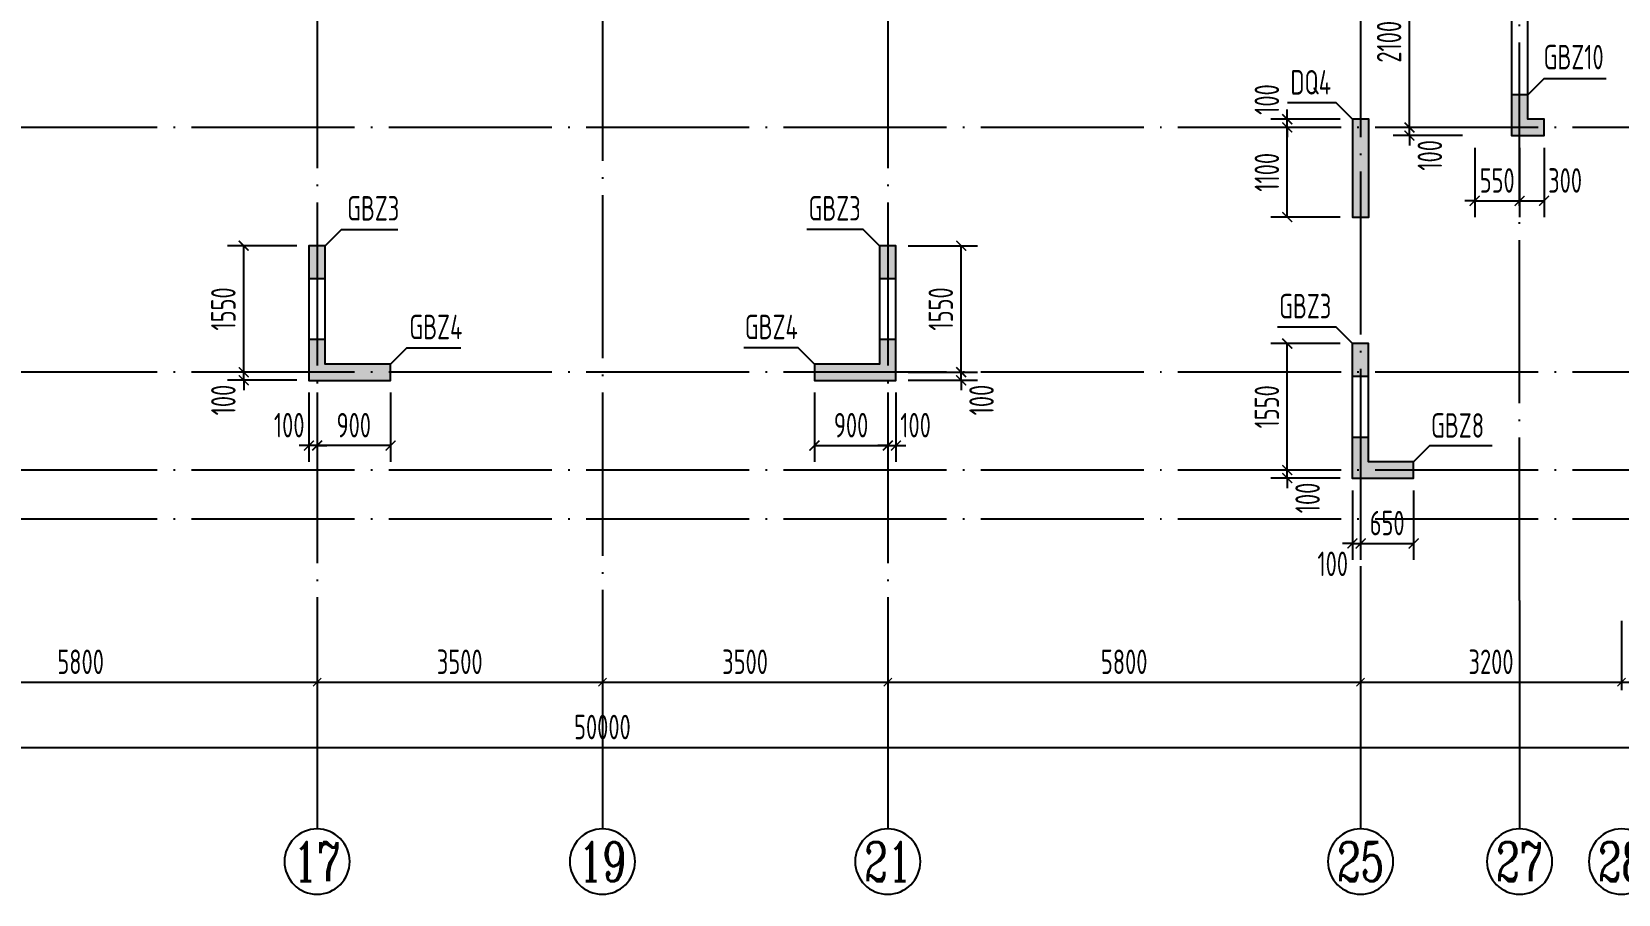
# Model space of a CAD drawing. Extents: x -812054 to 22247, y -644080 to 1003627.
# Drawn here: x -462783 to -443323, y -365126 to -354553 of the extents above; entities that cross this region are included whole.
import ezdxf
from ezdxf.enums import TextEntityAlignment as Align

# ---------------------------------------------------------------- set-up
doc = ezdxf.new("R2010")
doc.units = 0
doc.header["$LTSCALE"] = 1000
doc.linetypes.add('DOTE', pattern=[2.42, 2, -0.2, 0.02, -0.2])
doc.layers.get('0').update_dxf_attribs({"linetype": 'CONTINUOUS'})
doc.layers.get('DEFPOINTS').update_dxf_attribs({"linetype": 'CONTINUOUS'})
for name, color, linetype in [('A-AXIS', 1, 'CONTINUOUS'), ('A-DOTE', 10, 'DOTE'), ('AXIS_NUM', 7, 'CONTINUOUS'), ('S-Q墙实线', 6, 'CONTINUOUS'), ('S-Q墙标注', 3, 'CONTINUOUS'), ('S-X详图填充', 252, 'CONTINUOUS'), ('S-X详图实线', 4, 'CONTINUOUS'), ('S-Y一般标注', 3, 'CONTINUOUS'), ('S-Z柱编号', 6, 'CONTINUOUS')]:
    doc.layers.add(name, color=color, linetype=linetype)
doc.styles.add('TSSD_Axis', font='complex.shx', dxfattribs={"width": 0.7, "bigfont": 'hztxt.shx'})
doc.styles.add('TSSD_DIMENSION', font='Tssdeng.shx', dxfattribs={"width": 0.7, "bigfont": 'tssdchn.shx'})
doc.styles.add('TSSD_REIN', font='tssdeng.shx', dxfattribs={"width": 0.7, "height": 300, "bigfont": 'tssdchn.shx'})
doc.styles.add('结构文字', font='zstxt.shx', dxfattribs={"width": 0.7, "bigfont": 'zshz.shx'})
doc.dimstyles.new('STRUCK', dxfattribs={"dimtxt": 400, "dimasz": 121, "dimexe": 200, "dimexo": 150, "dimgap": 115, "dimtad": 1, "dimdec": 0, "dimdsep": 46, "dimtxsty": '结构文字', "dimblk": 'ARCHTICK', "dimcen": 400, "dimclrd": 3, "dimclre": 3, "dimclrt": 7, "dimadec": 0, "dimazin": 0, "dimtfac": 1, "dimtdec": 0, "dimtix": 1, "dimtmove": 2, "dimatfit": 3, "dimldrblk": '_DIMX', "dimfxl": 1, "dimtolj": 1, "dimtzin": 0, "dimarcsym": 0})
doc.dimstyles.new('TSSD_100_100', dxfattribs={"dimtxt": 300, "dimasz": 100, "dimexe": 100, "dimexo": 250, "dimgap": 100, "dimtad": 1, "dimdec": 0, "dimzin": 0, "dimdsep": 46, "dimtxsty": 'TSSD_DIMENSION', "dimblk": 'ARCHTICK', "dimcen": 0, "dimdle": 100, "dimclrt": 7, "dimadec": 0, "dimazin": 0, "dimtfac": 1, "dimtdec": 0, "dimtix": 1, "dimtmove": 2, "dimatfit": 3, "dimldrblk": 'ARCHTICK', "dimfxl": 1, "dimtolj": 1, "dimtzin": 0, "dimarcsym": 0})

# ---------------------------------------------------------------- blocks, each defined once
blk = doc.blocks.new('_ArchTick')
at = {"color": 0, "linetype": 'ByBlock', "const_width": 0.15}
blk.add_lwpolyline([(-0.5, -0.5), (0.5, 0.5)], dxfattribs=at)
blk = doc.blocks.new('*D176')
at = {"layer": 'DEFPOINTS', "color": 0, "transparency": 16777216}
for p in [(20300, 3600), (26100, 3600), (26100, 2600)]:
    blk.add_point(p, dxfattribs=at)
at = {"layer": 'S-Y一般标注', "color": 0, "lineweight": -2, "transparency": 16777216}
for p, q in [((20300, 3350), (20300, 2500)), ((26100, 3350), (26100, 2500)), ((20200, 2600), (26200, 2600))]:
    blk.add_line(p, q, dxfattribs=at)
at = {"layer": 'S-Y一般标注', "color": 0, "lineweight": -2, "transparency": 16777216, "xscale": 100, "yscale": 100, "zscale": 100, "rotation": 180}
blk.add_blockref('_ArchTick', (20300, 2600), dxfattribs=at)
at = {"layer": 'S-Y一般标注', "color": 0, "lineweight": -2, "transparency": 16777216, "xscale": 100, "yscale": 100, "zscale": 100}
blk.add_blockref('_ArchTick', (26100, 2600), dxfattribs=at)
at = {"layer": 'S-Y一般标注', "color": 7, "transparency": 16777216, "insert": (23200, 2850), "char_height": 300, "attachment_point": 5, "style": 'TSSD_DIMENSION'}
blk.add_mtext('\\A1;5800', dxfattribs=at)
blk = doc.blocks.new('ts_axno')
at = {"color": 0, "linetype": 'ByBlock', "lineweight": -2}
blk.add_circle((0, 0), 0.5, dxfattribs=at)
at = {"color": 0, "linetype": 'ByBlock', "lineweight": -2, "style": 'TSSD_Axis', "width": 0.7}
blk.add_attdef('A', text='', height=0.6, dxfattribs=at).set_placement((0, 0), align=Align.MIDDLE_CENTER)
blk = doc.blocks.new('*D177')
at = {"layer": 'DEFPOINTS', "color": 0, "transparency": 16777216}
for p in [(26100, 3600), (29600, 3600), (29600, 2600)]:
    blk.add_point(p, dxfattribs=at)
at = {"layer": 'S-Y一般标注', "color": 0, "lineweight": -2, "transparency": 16777216}
for p, q in [((26100, 3350), (26100, 2500)), ((29600, 3350), (29600, 2500)), ((26000, 2600), (29700, 2600))]:
    blk.add_line(p, q, dxfattribs=at)
at = {"layer": 'S-Y一般标注', "color": 0, "lineweight": -2, "transparency": 16777216, "xscale": 100, "yscale": 100, "zscale": 100, "rotation": 180}
blk.add_blockref('_ArchTick', (26100, 2600), dxfattribs=at)
at = {"layer": 'S-Y一般标注', "color": 0, "lineweight": -2, "transparency": 16777216, "xscale": 100, "yscale": 100, "zscale": 100}
blk.add_blockref('_ArchTick', (29600, 2600), dxfattribs=at)
at = {"layer": 'S-Y一般标注', "color": 7, "transparency": 16777216, "insert": (27850, 2850), "char_height": 300, "attachment_point": 5, "style": 'TSSD_DIMENSION'}
blk.add_mtext('\\A1;3500', dxfattribs=at)
blk = doc.blocks.new('*D178')
at = {"layer": 'DEFPOINTS', "color": 0, "transparency": 16777216}
for p in [(33100, 3600), (38900, 3600), (38900, 2600)]:
    blk.add_point(p, dxfattribs=at)
at = {"layer": 'S-Y一般标注', "color": 0, "lineweight": -2, "transparency": 16777216}
for p, q in [((33100, 3350), (33100, 2500)), ((38900, 3350), (38900, 2500)), ((33000, 2600), (39000, 2600))]:
    blk.add_line(p, q, dxfattribs=at)
at = {"layer": 'S-Y一般标注', "color": 0, "lineweight": -2, "transparency": 16777216, "xscale": 100, "yscale": 100, "zscale": 100, "rotation": 180}
blk.add_blockref('_ArchTick', (33100, 2600), dxfattribs=at)
at = {"layer": 'S-Y一般标注', "color": 0, "lineweight": -2, "transparency": 16777216, "xscale": 100, "yscale": 100, "zscale": 100}
blk.add_blockref('_ArchTick', (38900, 2600), dxfattribs=at)
at = {"layer": 'S-Y一般标注', "color": 7, "transparency": 16777216, "insert": (36000, 2850), "char_height": 300, "attachment_point": 5, "style": 'TSSD_DIMENSION'}
blk.add_mtext('\\A1;5800', dxfattribs=at)
blk = doc.blocks.new('*D179')
at = {"layer": 'DEFPOINTS', "color": 0, "transparency": 16777216}
for p in [(42100, 3600), (45300, 3600), (45300, 2600)]:
    blk.add_point(p, dxfattribs=at)
at = {"layer": 'S-Y一般标注', "color": 0, "lineweight": -2, "transparency": 16777216}
for p, q in [((42100, 3350), (42100, 2500)), ((45300, 3350), (45300, 2500)), ((42000, 2600), (45400, 2600))]:
    blk.add_line(p, q, dxfattribs=at)
at = {"layer": 'S-Y一般标注', "color": 0, "lineweight": -2, "transparency": 16777216, "xscale": 100, "yscale": 100, "zscale": 100, "rotation": 180}
blk.add_blockref('_ArchTick', (42100, 2600), dxfattribs=at)
at = {"layer": 'S-Y一般标注', "color": 0, "lineweight": -2, "transparency": 16777216, "xscale": 100, "yscale": 100, "zscale": 100}
blk.add_blockref('_ArchTick', (45300, 2600), dxfattribs=at)
at = {"layer": 'S-Y一般标注', "color": 7, "transparency": 16777216, "insert": (43700, 2850), "char_height": 300, "attachment_point": 5, "style": 'TSSD_DIMENSION'}
blk.add_mtext('\\A1;3200', dxfattribs=at)
blk = doc.blocks.new('*D182')
at = {"layer": 'DEFPOINTS', "color": 0, "transparency": 16777216}
for p in [(4600, 3600), (54600, 3600), (54600, 1800)]:
    blk.add_point(p, dxfattribs=at)
at = {"layer": 'S-Y一般标注', "color": 0, "lineweight": -2, "transparency": 16777216}
for p, q in [((4600, 3350), (4600, 1700)), ((54600, 3350), (54600, 1700)), ((4500, 1800), (54700, 1800))]:
    blk.add_line(p, q, dxfattribs=at)
at = {"layer": 'S-Y一般标注', "color": 0, "lineweight": -2, "transparency": 16777216, "xscale": 100, "yscale": 100, "zscale": 100, "rotation": 180}
blk.add_blockref('_ArchTick', (4600, 1800), dxfattribs=at)
at = {"layer": 'S-Y一般标注', "color": 0, "lineweight": -2, "transparency": 16777216, "xscale": 100, "yscale": 100, "zscale": 100}
blk.add_blockref('_ArchTick', (54600, 1800), dxfattribs=at)
at = {"layer": 'S-Y一般标注', "color": 7, "transparency": 16777216, "insert": (29600, 2050), "char_height": 300, "attachment_point": 5, "style": 'TSSD_DIMENSION'}
blk.add_mtext('\\A1;50000', dxfattribs=at)
blk = doc.blocks.new('*D185')
at = {"layer": 'DEFPOINTS', "color": 0, "transparency": 16777216}
for p in [(29600, 3600), (33100, 3600), (33100, 2600)]:
    blk.add_point(p, dxfattribs=at)
at = {"layer": 'S-Y一般标注', "color": 0, "lineweight": -2, "transparency": 16777216}
for p, q in [((29600, 3350), (29600, 2500)), ((33100, 3350), (33100, 2500)), ((29500, 2600), (33200, 2600))]:
    blk.add_line(p, q, dxfattribs=at)
at = {"layer": 'S-Y一般标注', "color": 0, "lineweight": -2, "transparency": 16777216, "xscale": 100, "yscale": 100, "zscale": 100, "rotation": 180}
blk.add_blockref('_ArchTick', (29600, 2600), dxfattribs=at)
at = {"layer": 'S-Y一般标注', "color": 0, "lineweight": -2, "transparency": 16777216, "xscale": 100, "yscale": 100, "zscale": 100}
blk.add_blockref('_ArchTick', (33100, 2600), dxfattribs=at)
at = {"layer": 'S-Y一般标注', "color": 7, "transparency": 16777216, "insert": (31350, 2850), "char_height": 300, "attachment_point": 5, "style": 'TSSD_DIMENSION'}
blk.add_mtext('\\A1;3500', dxfattribs=at)
blk = doc.blocks.new('*D186')
at = {"layer": 'DEFPOINTS', "color": 0, "transparency": 16777216}
for p in [(38900, 3600), (42100, 3600), (42100, 2600)]:
    blk.add_point(p, dxfattribs=at)
at = {"layer": 'S-Y一般标注', "color": 0, "lineweight": -2, "transparency": 16777216}
for p, q in [((38900, 3350), (38900, 2500)), ((42100, 3350), (42100, 2500)), ((38800, 2600), (42200, 2600))]:
    blk.add_line(p, q, dxfattribs=at)
at = {"layer": 'S-Y一般标注', "color": 0, "lineweight": -2, "transparency": 16777216, "xscale": 100, "yscale": 100, "zscale": 100, "rotation": 180}
blk.add_blockref('_ArchTick', (38900, 2600), dxfattribs=at)
at = {"layer": 'S-Y一般标注', "color": 0, "lineweight": -2, "transparency": 16777216, "xscale": 100, "yscale": 100, "zscale": 100}
blk.add_blockref('_ArchTick', (42100, 2600), dxfattribs=at)
at = {"layer": 'S-Y一般标注', "color": 7, "transparency": 16777216, "insert": (40500, 2850), "char_height": 300, "attachment_point": 5, "style": 'TSSD_DIMENSION'}
blk.add_mtext('\\A1;3200', dxfattribs=at)
blk = doc.blocks.new('*D2050')
at = {"layer": 'DEFPOINTS', "color": 0, "transparency": 16777216}
for p in [(-460183, -358726), (-459383, -358726), (-459383, -358826)]:
    blk.add_point(p, dxfattribs=at)
at = {"layer": 'S-Q墙标注', "color": 3, "lineweight": -2, "transparency": 16777216}
for p, q in [((-460183, -358726), (-460183, -358605)), ((-459533, -358726), (-460383, -358726)), ((-459533, -358826), (-460383, -358826)), ((-460183, -358826), (-460183, -358726)), ((-460183, -358826), (-460183, -358947))]:
    blk.add_line(p, q, dxfattribs=at)
at = {"layer": 'S-Q墙标注', "color": 3, "lineweight": -2, "transparency": 16777216, "xscale": 121, "yscale": 121, "zscale": 121}
for p, rotation in [((-460183, -358726), 270), ((-460183, -358826), 90)]:
    blk.add_blockref('_ArchTick', p, dxfattribs=dict(at, rotation=rotation))
at = {"layer": 'S-Q墙标注', "color": 7, "transparency": 16777216, "insert": (-460433, -359068), "char_height": 300, "attachment_point": 5, "rotation": 90, "style": 'TSSD_REIN'}
blk.add_mtext('\\A1;100', dxfattribs=at)
blk = doc.blocks.new('_DIMX')
blk.add_line((-150, 0), (150, 0))
at = {"const_width": 50}
blk.add_lwpolyline([(-70, -70), (70, 70)], dxfattribs=at)
blk = doc.blocks.new('*D2051')
at = {"layer": 'DEFPOINTS', "color": 0, "transparency": 16777216}
for p in [(-460183, -357176), (-459383, -357176), (-459383, -358726)]:
    blk.add_point(p, dxfattribs=at)
at = {"layer": 'S-Q墙标注', "color": 3, "lineweight": -2, "transparency": 16777216}
for p, q in [((-459533, -357176), (-460383, -357176)), ((-460183, -358726), (-460183, -357176)), ((-459533, -358726), (-460383, -358726))]:
    blk.add_line(p, q, dxfattribs=at)
at = {"layer": 'S-Q墙标注', "color": 3, "lineweight": -2, "transparency": 16777216, "xscale": 121, "yscale": 121, "zscale": 121}
for p, rotation in [((-460183, -357176), 90), ((-460183, -358726), 270)]:
    blk.add_blockref('_ArchTick', p, dxfattribs=dict(at, rotation=rotation))
at = {"layer": 'S-Q墙标注', "color": 7, "transparency": 16777216, "insert": (-460433, -357951), "char_height": 300, "attachment_point": 5, "rotation": 90, "style": 'TSSD_REIN'}
blk.add_mtext('\\A1;1550', dxfattribs=at)
blk = doc.blocks.new('*D2052')
at = {"layer": 'DEFPOINTS', "color": 0, "transparency": 16777216}
for p in [(-459283, -358826), (-458383, -358826), (-459283, -359626)]:
    blk.add_point(p, dxfattribs=at)
at = {"layer": 'S-Q墙标注', "color": 3, "lineweight": -2, "transparency": 16777216}
for p, q in [((-459283, -358976), (-459283, -359826)), ((-458383, -358976), (-458383, -359826)), ((-458383, -359626), (-459283, -359626))]:
    blk.add_line(p, q, dxfattribs=at)
at = {"layer": 'S-Q墙标注', "color": 3, "lineweight": -2, "transparency": 16777216, "xscale": 121, "yscale": 121, "zscale": 121, "rotation": 180}
blk.add_blockref('_ArchTick', (-459283, -359626), dxfattribs=at)
at = {"layer": 'S-Q墙标注', "color": 3, "lineweight": -2, "transparency": 16777216, "xscale": 121, "yscale": 121, "zscale": 121}
blk.add_blockref('_ArchTick', (-458383, -359626), dxfattribs=at)
at = {"layer": 'S-Q墙标注', "color": 7, "transparency": 16777216, "insert": (-458833, -359376), "char_height": 300, "attachment_point": 5, "style": 'TSSD_REIN'}
blk.add_mtext('\\A1;900', dxfattribs=at)
blk = doc.blocks.new('*D2053')
at = {"layer": 'DEFPOINTS', "color": 0, "transparency": 16777216}
for p in [(-459383, -358826), (-459283, -358826), (-459383, -359626)]:
    blk.add_point(p, dxfattribs=at)
at = {"layer": 'S-Q墙标注', "color": 3, "lineweight": -2, "transparency": 16777216}
for p, q in [((-459383, -358976), (-459383, -359826)), ((-459283, -358976), (-459283, -359826)), ((-459383, -359626), (-459504, -359626)), ((-459283, -359626), (-459383, -359626)), ((-459283, -359626), (-459162, -359626))]:
    blk.add_line(p, q, dxfattribs=at)
at = {"layer": 'S-Q墙标注', "color": 3, "lineweight": -2, "transparency": 16777216, "xscale": 121, "yscale": 121, "zscale": 121}
blk.add_blockref('_ArchTick', (-459383, -359626), dxfattribs=at)
at = {"layer": 'S-Q墙标注', "color": 3, "lineweight": -2, "transparency": 16777216, "xscale": 121, "yscale": 121, "zscale": 121, "rotation": 180}
blk.add_blockref('_ArchTick', (-459283, -359626), dxfattribs=at)
at = {"layer": 'S-Q墙标注', "color": 7, "transparency": 16777216, "insert": (-459625, -359376), "char_height": 300, "attachment_point": 5, "style": 'TSSD_REIN'}
blk.add_mtext('\\A1;100', dxfattribs=at)
blk = doc.blocks.new('*D2121')
at = {"layer": 'DEFPOINTS', "color": 0, "transparency": 16777216}
for p in [(-452183, -358726), (-452183, -358826), (-451383, -358726)]:
    blk.add_point(p, dxfattribs=at)
at = {"layer": 'S-Q墙标注', "color": 3, "lineweight": -2, "transparency": 16777216}
for p, q in [((-451383, -358726), (-451383, -358605)), ((-452033, -358726), (-451183, -358726)), ((-452033, -358826), (-451183, -358826)), ((-451383, -358826), (-451383, -358726)), ((-451383, -358826), (-451383, -358947))]:
    blk.add_line(p, q, dxfattribs=at)
at = {"layer": 'S-Q墙标注', "color": 3, "lineweight": -2, "transparency": 16777216, "xscale": 121, "yscale": 121, "zscale": 121}
for p, rotation in [((-451383, -358726), 270), ((-451383, -358826), 90)]:
    blk.add_blockref('_ArchTick', p, dxfattribs=dict(at, rotation=rotation))
at = {"layer": 'S-Q墙标注', "color": 7, "transparency": 16777216, "insert": (-451133, -359068), "char_height": 300, "attachment_point": 5, "rotation": 90, "style": 'TSSD_REIN'}
blk.add_mtext('\\A1;100', dxfattribs=at)
blk = doc.blocks.new('*D2122')
at = {"layer": 'DEFPOINTS', "color": 0, "transparency": 16777216}
for p in [(-452183, -357176), (-451383, -357176), (-452183, -358726)]:
    blk.add_point(p, dxfattribs=at)
at = {"layer": 'S-Q墙标注', "color": 3, "lineweight": -2, "transparency": 16777216}
for p, q in [((-452033, -357176), (-451183, -357176)), ((-451383, -358726), (-451383, -357176)), ((-452033, -358726), (-451183, -358726))]:
    blk.add_line(p, q, dxfattribs=at)
at = {"layer": 'S-Q墙标注', "color": 3, "lineweight": -2, "transparency": 16777216, "xscale": 121, "yscale": 121, "zscale": 121}
for p, rotation in [((-451383, -357176), 90), ((-451383, -358726), 270)]:
    blk.add_blockref('_ArchTick', p, dxfattribs=dict(at, rotation=rotation))
at = {"layer": 'S-Q墙标注', "color": 7, "transparency": 16777216, "insert": (-451633, -357951), "char_height": 300, "attachment_point": 5, "rotation": 90, "style": 'TSSD_REIN'}
blk.add_mtext('\\A1;1550', dxfattribs=at)
blk = doc.blocks.new('*D2123')
at = {"layer": 'DEFPOINTS', "color": 0, "transparency": 16777216}
for p in [(-453183, -358826), (-452283, -358826), (-452283, -359626)]:
    blk.add_point(p, dxfattribs=at)
at = {"layer": 'S-Q墙标注', "color": 3, "lineweight": -2, "transparency": 16777216}
for p, q in [((-453183, -358976), (-453183, -359826)), ((-452283, -358976), (-452283, -359826)), ((-453183, -359626), (-452283, -359626))]:
    blk.add_line(p, q, dxfattribs=at)
at = {"layer": 'S-Q墙标注', "color": 3, "lineweight": -2, "transparency": 16777216, "xscale": 121, "yscale": 121, "zscale": 121, "rotation": 180}
blk.add_blockref('_ArchTick', (-453183, -359626), dxfattribs=at)
at = {"layer": 'S-Q墙标注', "color": 3, "lineweight": -2, "transparency": 16777216, "xscale": 121, "yscale": 121, "zscale": 121}
blk.add_blockref('_ArchTick', (-452283, -359626), dxfattribs=at)
at = {"layer": 'S-Q墙标注', "color": 7, "transparency": 16777216, "insert": (-452733, -359376), "char_height": 300, "attachment_point": 5, "style": 'TSSD_REIN'}
blk.add_mtext('\\A1;900', dxfattribs=at)
blk = doc.blocks.new('*D2124')
at = {"layer": 'DEFPOINTS', "color": 0, "transparency": 16777216}
for p in [(-452283, -358826), (-452183, -358826), (-452183, -359626)]:
    blk.add_point(p, dxfattribs=at)
at = {"layer": 'S-Q墙标注', "color": 3, "lineweight": -2, "transparency": 16777216}
for p, q in [((-452283, -358976), (-452283, -359826)), ((-452183, -358976), (-452183, -359826)), ((-452283, -359626), (-452404, -359626)), ((-452283, -359626), (-452183, -359626)), ((-452183, -359626), (-452062, -359626))]:
    blk.add_line(p, q, dxfattribs=at)
at = {"layer": 'S-Q墙标注', "color": 3, "lineweight": -2, "transparency": 16777216, "xscale": 121, "yscale": 121, "zscale": 121}
blk.add_blockref('_ArchTick', (-452283, -359626), dxfattribs=at)
at = {"layer": 'S-Q墙标注', "color": 3, "lineweight": -2, "transparency": 16777216, "xscale": 121, "yscale": 121, "zscale": 121, "rotation": 180}
blk.add_blockref('_ArchTick', (-452183, -359626), dxfattribs=at)
at = {"layer": 'S-Q墙标注', "color": 7, "transparency": 16777216, "insert": (-451942, -359376), "char_height": 300, "attachment_point": 5, "style": 'TSSD_REIN'}
blk.add_mtext('\\A1;100', dxfattribs=at)
blk = doc.blocks.new('*D2125')
at = {"layer": 'DEFPOINTS', "color": 0, "transparency": 16777216}
for p in [(-447383, -359926), (-446583, -359926), (-446583, -360026)]:
    blk.add_point(p, dxfattribs=at)
at = {"layer": 'S-Q墙标注', "color": 3, "lineweight": -2, "transparency": 16777216}
for p, q in [((-447383, -359926), (-447383, -359805)), ((-446733, -359926), (-447583, -359926)), ((-447383, -360026), (-447383, -359926)), ((-446733, -360026), (-447583, -360026)), ((-447383, -360026), (-447383, -360147))]:
    blk.add_line(p, q, dxfattribs=at)
at = {"layer": 'S-Q墙标注', "color": 3, "lineweight": -2, "transparency": 16777216, "xscale": 121, "yscale": 121, "zscale": 121}
for p, rotation in [((-447383, -359926), 270), ((-447383, -360026), 90)]:
    blk.add_blockref('_ArchTick', p, dxfattribs=dict(at, rotation=rotation))
at = {"layer": 'S-Q墙标注', "color": 7, "transparency": 16777216, "insert": (-447133, -360268), "char_height": 300, "attachment_point": 5, "rotation": 90, "style": 'TSSD_REIN'}
blk.add_mtext('\\A1;100', dxfattribs=at)
blk = doc.blocks.new('*D2126')
at = {"layer": 'DEFPOINTS', "color": 0, "transparency": 16777216}
for p in [(-447383, -358376), (-446583, -358376), (-446583, -359926)]:
    blk.add_point(p, dxfattribs=at)
at = {"layer": 'S-Q墙标注', "color": 3, "lineweight": -2, "transparency": 16777216}
for p, q in [((-446733, -358376), (-447583, -358376)), ((-447383, -359926), (-447383, -358376)), ((-446733, -359926), (-447583, -359926))]:
    blk.add_line(p, q, dxfattribs=at)
at = {"layer": 'S-Q墙标注', "color": 3, "lineweight": -2, "transparency": 16777216, "xscale": 121, "yscale": 121, "zscale": 121}
for p, rotation in [((-447383, -358376), 90), ((-447383, -359926), 270)]:
    blk.add_blockref('_ArchTick', p, dxfattribs=dict(at, rotation=rotation))
at = {"layer": 'S-Q墙标注', "color": 7, "transparency": 16777216, "insert": (-447633, -359151), "char_height": 300, "attachment_point": 5, "rotation": 90, "style": 'TSSD_REIN'}
blk.add_mtext('\\A1;1550', dxfattribs=at)
blk = doc.blocks.new('*D2127')
at = {"layer": 'DEFPOINTS', "color": 0, "transparency": 16777216}
for p in [(-446583, -360026), (-446483, -360026), (-446483, -360826)]:
    blk.add_point(p, dxfattribs=at)
at = {"layer": 'S-Q墙标注', "color": 3, "lineweight": -2, "transparency": 16777216}
for p, q in [((-446583, -360176), (-446583, -361026)), ((-446483, -360176), (-446483, -361026)), ((-446583, -360826), (-446704, -360826)), ((-446583, -360826), (-446483, -360826)), ((-446483, -360826), (-446362, -360826))]:
    blk.add_line(p, q, dxfattribs=at)
at = {"layer": 'S-Q墙标注', "color": 3, "lineweight": -2, "transparency": 16777216, "xscale": 121, "yscale": 121, "zscale": 121}
blk.add_blockref('_ArchTick', (-446583, -360826), dxfattribs=at)
at = {"layer": 'S-Q墙标注', "color": 3, "lineweight": -2, "transparency": 16777216, "xscale": 121, "yscale": 121, "zscale": 121, "rotation": 180}
blk.add_blockref('_ArchTick', (-446483, -360826), dxfattribs=at)
at = {"layer": 'S-Q墙标注', "color": 7, "transparency": 16777216, "insert": (-446825, -361076), "char_height": 300, "attachment_point": 5, "style": 'TSSD_REIN'}
blk.add_mtext('\\A1;100', dxfattribs=at)
blk = doc.blocks.new('*D2128')
at = {"layer": 'DEFPOINTS', "color": 0, "transparency": 16777216}
for p in [(-446483, -360026), (-445833, -360026), (-445833, -360826)]:
    blk.add_point(p, dxfattribs=at)
at = {"layer": 'S-Q墙标注', "color": 3, "lineweight": -2, "transparency": 16777216}
for p, q in [((-446483, -360176), (-446483, -361026)), ((-445833, -360176), (-445833, -361026)), ((-446483, -360826), (-445833, -360826))]:
    blk.add_line(p, q, dxfattribs=at)
at = {"layer": 'S-Q墙标注', "color": 3, "lineweight": -2, "transparency": 16777216, "xscale": 121, "yscale": 121, "zscale": 121, "rotation": 180}
blk.add_blockref('_ArchTick', (-446483, -360826), dxfattribs=at)
at = {"layer": 'S-Q墙标注', "color": 3, "lineweight": -2, "transparency": 16777216, "xscale": 121, "yscale": 121, "zscale": 121}
blk.add_blockref('_ArchTick', (-445833, -360826), dxfattribs=at)
at = {"layer": 'S-Q墙标注', "color": 7, "transparency": 16777216, "insert": (-446158, -360576), "char_height": 300, "attachment_point": 5, "style": 'TSSD_REIN'}
blk.add_mtext('\\A1;650', dxfattribs=at)
blk = doc.blocks.new('*D2149')
at = {"layer": 'DEFPOINTS', "color": 0, "transparency": 16777216}
for p in [(-445884, -355726), (-445084, -355726), (-445084, -355826)]:
    blk.add_point(p, dxfattribs=at)
at = {"layer": 'S-Q墙标注', "color": 3, "lineweight": -2, "transparency": 16777216}
for p, q in [((-445234, -355726), (-446084, -355726)), ((-445884, -355726), (-445884, -355605)), ((-445884, -355826), (-445884, -355726)), ((-445234, -355826), (-446084, -355826)), ((-445884, -355826), (-445884, -355947))]:
    blk.add_line(p, q, dxfattribs=at)
at = {"layer": 'S-Q墙标注', "color": 3, "lineweight": -2, "transparency": 16777216, "xscale": 121, "yscale": 121, "zscale": 121}
for p, rotation in [((-445884, -355726), 270), ((-445884, -355826), 90)]:
    blk.add_blockref('_ArchTick', p, dxfattribs=dict(at, rotation=rotation))
at = {"layer": 'S-Q墙标注', "color": 7, "transparency": 16777216, "insert": (-445634, -356068), "char_height": 300, "attachment_point": 5, "rotation": 90, "style": 'TSSD_REIN'}
blk.add_mtext('\\A1;100', dxfattribs=at)
blk = doc.blocks.new('*D2150')
at = {"layer": 'DEFPOINTS', "color": 0, "transparency": 16777216}
for p in [(-445884, -353626), (-445084, -353626), (-445084, -355726)]:
    blk.add_point(p, dxfattribs=at)
at = {"layer": 'S-Q墙标注', "color": 3, "lineweight": -2, "transparency": 16777216}
for p, q in [((-445234, -353626), (-446084, -353626)), ((-445884, -355726), (-445884, -353626)), ((-445234, -355726), (-446084, -355726))]:
    blk.add_line(p, q, dxfattribs=at)
at = {"layer": 'S-Q墙标注', "color": 3, "lineweight": -2, "transparency": 16777216, "xscale": 121, "yscale": 121, "zscale": 121}
for p, rotation in [((-445884, -353626), 90), ((-445884, -355726), 270)]:
    blk.add_blockref('_ArchTick', p, dxfattribs=dict(at, rotation=rotation))
at = {"layer": 'S-Q墙标注', "color": 7, "transparency": 16777216, "insert": (-446134, -354676), "char_height": 300, "attachment_point": 5, "rotation": 90, "style": 'TSSD_REIN'}
blk.add_mtext('\\A1;2100', dxfattribs=at)
blk = doc.blocks.new('*D2310')
at = {"layer": 'DEFPOINTS', "color": 0, "transparency": 16777216}
for p in [(-445084, -355826), (-444533, -355826), (-444533, -356626)]:
    blk.add_point(p, dxfattribs=at)
at = {"layer": 'S-Q墙标注', "color": 3, "lineweight": -2, "transparency": 16777216}
for p, q in [((-445084, -355976), (-445084, -356826)), ((-444533, -355976), (-444533, -356826)), ((-445084, -356626), (-445205, -356626)), ((-445084, -356626), (-444533, -356626)), ((-444533, -356626), (-444412, -356626))]:
    blk.add_line(p, q, dxfattribs=at)
at = {"layer": 'S-Q墙标注', "color": 3, "lineweight": -2, "transparency": 16777216, "xscale": 121, "yscale": 121, "zscale": 121}
blk.add_blockref('_ArchTick', (-445084, -356626), dxfattribs=at)
at = {"layer": 'S-Q墙标注', "color": 3, "lineweight": -2, "transparency": 16777216, "xscale": 121, "yscale": 121, "zscale": 121, "rotation": 180}
blk.add_blockref('_ArchTick', (-444533, -356626), dxfattribs=at)
at = {"layer": 'S-Q墙标注', "color": 7, "transparency": 16777216, "insert": (-444808, -356376), "char_height": 300, "attachment_point": 5, "style": 'TSSD_REIN'}
blk.add_mtext('\\A1;550', dxfattribs=at)
blk = doc.blocks.new('*D2311')
at = {"layer": 'DEFPOINTS', "color": 0, "transparency": 16777216}
for p in [(-444533, -355826), (-444233, -355826), (-444233, -356626)]:
    blk.add_point(p, dxfattribs=at)
at = {"layer": 'S-Q墙标注', "color": 3, "lineweight": -2, "transparency": 16777216}
for p, q in [((-444533, -355976), (-444533, -356826)), ((-444233, -355976), (-444233, -356826)), ((-444533, -356626), (-444233, -356626))]:
    blk.add_line(p, q, dxfattribs=at)
at = {"layer": 'S-Q墙标注', "color": 3, "lineweight": -2, "transparency": 16777216, "xscale": 121, "yscale": 121, "zscale": 121, "rotation": 180}
blk.add_blockref('_ArchTick', (-444533, -356626), dxfattribs=at)
at = {"layer": 'S-Q墙标注', "color": 3, "lineweight": -2, "transparency": 16777216, "xscale": 121, "yscale": 121, "zscale": 121}
blk.add_blockref('_ArchTick', (-444233, -356626), dxfattribs=at)
at = {"layer": 'S-Q墙标注', "color": 7, "transparency": 16777216, "insert": (-443975, -356376), "char_height": 300, "attachment_point": 5, "style": 'TSSD_REIN'}
blk.add_mtext('\\A1;300', dxfattribs=at)
blk = doc.blocks.new('*D2443')
at = {"layer": 'DEFPOINTS', "color": 0, "transparency": 16777216}
for p in [(-447383, -355726), (-446583, -355726), (-446583, -356826)]:
    blk.add_point(p, dxfattribs=at)
at = {"layer": 'S-Q墙标注', "color": 3, "lineweight": -2, "transparency": 16777216}
for p, q in [((-446733, -355726), (-447583, -355726)), ((-447383, -356826), (-447383, -355726)), ((-446733, -356826), (-447583, -356826))]:
    blk.add_line(p, q, dxfattribs=at)
at = {"layer": 'S-Q墙标注', "color": 3, "lineweight": -2, "transparency": 16777216, "xscale": 121, "yscale": 121, "zscale": 121}
for p, rotation in [((-447383, -355726), 90), ((-447383, -356826), 270)]:
    blk.add_blockref('_ArchTick', p, dxfattribs=dict(at, rotation=rotation))
at = {"layer": 'S-Q墙标注', "color": 7, "transparency": 16777216, "insert": (-447633, -356276), "char_height": 300, "attachment_point": 5, "rotation": 90, "style": 'TSSD_REIN'}
blk.add_mtext('\\A1;1100', dxfattribs=at)
blk = doc.blocks.new('*D2444')
at = {"layer": 'DEFPOINTS', "color": 0, "transparency": 16777216}
for p in [(-447383, -355626), (-446583, -355626), (-446583, -355726)]:
    blk.add_point(p, dxfattribs=at)
at = {"layer": 'S-Q墙标注', "color": 3, "lineweight": -2, "transparency": 16777216}
for p, q in [((-447383, -355626), (-447383, -355505)), ((-446733, -355626), (-447583, -355626)), ((-446733, -355726), (-447583, -355726)), ((-447383, -355726), (-447383, -355626)), ((-447383, -355726), (-447383, -355847))]:
    blk.add_line(p, q, dxfattribs=at)
at = {"layer": 'S-Q墙标注', "color": 3, "lineweight": -2, "transparency": 16777216, "xscale": 121, "yscale": 121, "zscale": 121}
for p, rotation in [((-447383, -355626), 270), ((-447383, -355726), 90)]:
    blk.add_blockref('_ArchTick', p, dxfattribs=dict(at, rotation=rotation))
at = {"layer": 'S-Q墙标注', "color": 7, "transparency": 16777216, "insert": (-447633, -355384), "char_height": 300, "attachment_point": 5, "rotation": 90, "style": 'TSSD_REIN'}
blk.add_mtext('\\A1;100', dxfattribs=at)
blk = doc.blocks.new('20210726.16395156')
at = {"layer": 'A-AXIS'}
for p, q in [((26100, 3600), (26100, 800)), ((29600, 3600), (29600, 800)), ((33100, 3600), (33100, 800)), ((38900, 3600.1), (38900, 800.1)), ((40850, 3600.2), (40850, 800.2))]:
    blk.add_line(p, q, dxfattribs=at)
at = {"layer": 'A-DOTE'}
for p, q in [((29600, 18249.9), (29600, 3600)), ((38900.2, 13700), (38900, 3600)), ((40850, 3600.2), (40850, 11500)), ((26100, 10900), (26100, 3600)), ((33100, 10900), (33100, 3600)), ((55600, 9400), (3600, 9400)), ((55600, 6400), (3600, 6400)), ((55600, 5200), (3600, 5200)), ((55600, 4600), (3600, 4600))]:
    blk.add_line(p, q, dxfattribs=at)
at = {"layer": 'A-AXIS'}
ref = blk.add_blockref('ts_axno', (26100, 400), dxfattribs=dict(at, xscale=-800, yscale=800, zscale=800, rotation=180))
ref.add_attrib('10', '17', dxfattribs={"layer": 'AXIS_NUM', "height": 480, "style": 'TSSD_Axis', "width": 0.7}).set_placement((26100, 400), align=Align.MIDDLE_CENTER)
ref = blk.add_blockref('ts_axno', (29600, 400), dxfattribs=dict(at, xscale=-800, yscale=800, zscale=800, rotation=180))
ref.add_attrib('13', '19', dxfattribs={"layer": 'AXIS_NUM', "height": 480, "style": 'TSSD_Axis', "width": 0.7}).set_placement((29600, 400), align=Align.MIDDLE_CENTER)
ref = blk.add_blockref('ts_axno', (33100, 400), dxfattribs=dict(at, xscale=-800, yscale=800, zscale=800, rotation=180))
ref.add_attrib('13', '21', dxfattribs={"layer": 'AXIS_NUM', "height": 480, "style": 'TSSD_Axis', "width": 0.7}).set_placement((33100, 400), align=Align.MIDDLE_CENTER)
ref = blk.add_blockref('ts_axno', (38900, 400.1), dxfattribs=dict(at, xscale=-800, yscale=800, zscale=800, rotation=180))
ref.add_attrib('17', '25', dxfattribs={"layer": 'AXIS_NUM', "height": 480, "style": 'TSSD_Axis', "width": 0.7}).set_placement((38900, 400.1), align=Align.MIDDLE_CENTER)
ref = blk.add_blockref('ts_axno', (40850, 400.2), dxfattribs=dict(at, xscale=-800, yscale=800, zscale=800, rotation=180))
ref.add_attrib('5', '27', dxfattribs={"layer": 'AXIS_NUM', "height": 480, "style": 'TSSD_Axis', "width": 0.7}).set_placement((40850, 400.2), align=Align.MIDDLE_CENTER)
ref = blk.add_blockref('ts_axno', (42100, 400), dxfattribs=dict(at, xscale=-800, yscale=800, zscale=800, rotation=180))
ref.add_attrib('19', '28', dxfattribs={"layer": 'AXIS_NUM', "height": 480, "style": 'TSSD_Axis', "width": 0.7}).set_placement((42100, 400), align=Align.MIDDLE_CENTER)
at = {"layer": 'S-Y一般标注'}
for base, p1, p2, picture, middle in [((54600, 1800), (4600, 3600), (54600, 3600), '*D182', (29600, 2050)), ((26100, 2600), (20300, 3600), (26100, 3600), '*D176', (23200, 2850)), ((29600, 2600), (26100, 3600), (29600, 3600), '*D177', (27850, 2850)), ((33100, 2600), (29600, 3600), (33100, 3600), '*D185', (31350, 2850)), ((38900, 2600.1), (33100, 3600), (38900, 3600.1), '*D178', (36000, 2850.1)), ((42100, 2600.1), (38900, 3600.1), (42100, 3600.1), '*D186', (40500, 2850.1)), ((45300, 2600.1), (42100, 3600.1), (45300, 3600.1), '*D179', (43700, 2850.1))]:
    dim = blk.add_linear_dim(base=base, p1=p1, p2=p2, dimstyle='TSSD_100_100', dxfattribs=at)
    dim.commit()
    dim.dimension.update_dxf_attribs({"geometry": picture, "text_midpoint": middle})

msp = doc.modelspace()

# ---------------------------------------------------------------- hatches: boundary and pattern name
at = {"layer": 'S-X详图填充'}
h = msp.add_hatch(color=256, dxfattribs=at)
h.dxf.hatch_style = 1
h.paths.add_polyline_path([(-444433.47, -355326.27), (-444633.47, -355326.27), (-444633.47, -355826.27), (-444233.47, -355826.27), (-444233.47, -355626.27), (-444433.47, -355626.27)])
h = msp.add_hatch(color=256, dxfattribs=at)
h.dxf.hatch_style = 1
h.paths.add_polyline_path([(-446583.45, -356826.27), (-446383.45, -356826.27), (-446383.45, -355626.27), (-446583.45, -355626.27)])
h = msp.add_hatch(color=256, dxfattribs=at)
h.dxf.hatch_style = 1
h.paths.add_polyline_path([(-459383.48, -357576.27), (-459183.48, -357576.27), (-459183.48, -357176.27), (-459383.48, -357176.27)])
h = msp.add_hatch(color=256, dxfattribs=at)
h.dxf.hatch_style = 1
h.paths.add_polyline_path([(-452383.46, -357576.27), (-452183.46, -357576.27), (-452183.46, -357176.27), (-452383.46, -357176.27)])
h = msp.add_hatch(color=256, dxfattribs=at)
h.dxf.hatch_style = 1
h.paths.add_polyline_path([(-459183.48, -358326.27), (-459383.48, -358326.27), (-459383.48, -358826.27), (-458383.48, -358826.27), (-458383.48, -358626.27), (-459183.48, -358626.27)])
h = msp.add_hatch(color=256, dxfattribs=at)
h.dxf.hatch_style = 1
h.paths.add_polyline_path([(-452183.46, -358326.27), (-452383.46, -358326.27), (-452383.46, -358626.27), (-453183.45, -358626.27), (-453183.45, -358826.27), (-452183.46, -358826.27)])
h = msp.add_hatch(color=256, dxfattribs=at)
h.dxf.hatch_style = 1
h.paths.add_polyline_path([(-446585.94, -358776.28), (-446385.94, -358776.28), (-446385.94, -358376.28), (-446585.94, -358376.28)])
h = msp.add_hatch(color=256, dxfattribs=at)
h.dxf.hatch_style = 1
h.paths.add_polyline_path([(-446385.94, -359526.28), (-446585.94, -359526.28), (-446585.94, -360026.28), (-445835.96, -360026.28), (-445835.96, -359826.28), (-446385.94, -359826.28)])

# ---------------------------------------------------------------- linework, layer by layer
at = {"layer": 'S-Q墙实线'}
for points in [[(-444633.47, -353726.27), (-444633.47, -355826.27), (-444233.47, -355826.27), (-444233.47, -355626.27), (-444433.47, -355626.27), (-444433.47, -353526.27), (-445083.53, -353526.27), (-445083.53, -353726.27)], [(-446383.45, -356826.27), (-446383.45, -355626.27), (-446583.45, -355626.27), (-446583.45, -356826.27)], [(-459383.48, -358826.27), (-458483.48, -358826.27), (-458383.48, -358826.27), (-458383.48, -358626.27), (-458483.48, -358626.27), (-459183.48, -358626.27), (-459183.48, -357176.27), (-459383.48, -357176.27)], [(-453083.48, -358626.27), (-453183.45, -358626.27), (-453183.45, -358826.27), (-453083.48, -358826.27), (-452183.46, -358826.27), (-452183.46, -357176.27), (-452383.46, -357176.27), (-452383.46, -358626.27)], [(-446585.94, -360026.28), (-445835.96, -360026.28), (-445835.96, -359826.28), (-446385.94, -359826.28), (-446385.94, -358376.28), (-446585.94, -358376.28)]]:
    msp.add_lwpolyline(points, close=True, dxfattribs=at)
at = {"layer": 'S-X详图实线'}
for points in [[(-444433.47, -355326.27), (-444633.47, -355326.27), (-444633.47, -355826.27), (-444233.47, -355826.27), (-444233.47, -355626.27), (-444433.47, -355626.27), (-444433.47, -355326.27)], [(-446583.45, -356826.27), (-446383.45, -356826.27), (-446383.45, -355626.27), (-446583.45, -355626.27), (-446583.45, -356826.27)], [(-459383.48, -357576.27), (-459183.48, -357576.27), (-459183.48, -357176.27), (-459383.48, -357176.27), (-459383.48, -357576.27)], [(-452383.46, -357576.27), (-452183.46, -357576.27), (-452183.46, -357176.27), (-452383.46, -357176.27), (-452383.46, -357576.27)], [(-459183.48, -358326.27), (-459383.48, -358326.27), (-459383.48, -358826.27), (-458383.48, -358826.27), (-458383.48, -358626.27), (-459183.48, -358626.27), (-459183.48, -358326.27)], [(-452183.46, -358326.27), (-452383.46, -358326.27), (-452383.46, -358626.27), (-453183.45, -358626.27), (-453183.45, -358826.27), (-452183.46, -358826.27), (-452183.46, -358326.27)], [(-446585.94, -358776.28), (-446385.94, -358776.28), (-446385.94, -358376.28), (-446585.94, -358376.28), (-446585.94, -358776.28)], [(-446385.94, -359526.28), (-446585.94, -359526.28), (-446585.94, -360026.28), (-445835.96, -360026.28), (-445835.96, -359826.28), (-446385.94, -359826.28), (-446385.94, -359526.28)]]:
    msp.add_lwpolyline(points, close=True, dxfattribs=at)
at = {"layer": 'S-Z柱编号', "color": 7}
for points in [[(-444433.47, -355326.27), (-444233.47, -355126.27), (-443472.02, -355126.27)], [(-446583.22, -355626.27), (-446783.22, -355426.27), (-447380.73, -355426.27)], [(-459183.48, -357176.27), (-458983.48, -356976.27), (-458292.66, -356976.27)], [(-452383.45, -357176.27), (-452583.45, -356976.27), (-453274.27, -356976.27)], [(-446583.43, -358376.28), (-446783.43, -358176.28), (-447502.64, -358176.28)], [(-458383.48, -358626.27), (-458183.48, -358426.27), (-457519.79, -358426.27)], [(-453183.45, -358626.27), (-453383.45, -358426.27), (-454047.14, -358426.27)], [(-445833.44, -359826.28), (-445633.44, -359626.28), (-444868.74, -359626.28)]]:
    msp.add_lwpolyline(points, dxfattribs=at)

# ---------------------------------------------------------------- block references
at = {"layer": 'A-DOTE'}
msp.add_blockref('20210726.16395156', (-485383.47, -365126.32), dxfattribs=at)

# ---------------------------------------------------------------- texts
at = {"layer": 'S-Z柱编号', "color": 7, "style": 'TSSD_REIN', "width": 0.7}
for s, p in [('GBZ10', (-444238.35, -355103.83)), ('DQ4', (-447344.28, -355412.57)), ('GBZ3', (-458915.12, -356957.61)), ('GBZ3', (-453255.25, -356957.61)), ('GBZ3', (-447482.44, -358156.78)), ('GBZ4', (-458151.29, -358412.13)), ('GBZ4', (-454036.5, -358412.13)), ('GBZ8', (-445618.99, -359619.22))]:
    msp.add_text(s, height=300, dxfattribs=at).set_placement(p, align=Align.BOTTOM_LEFT)

# ---------------------------------------------------------------- dimensions: what is measured, and where the dimension line sits
at = {"layer": 'S-Q墙标注'}
for base, p1, p2, angle, picture, middle in [((-445883.53, -353626.27), (-445083.53, -355726.27), (-445083.53, -353626.27), 90, '*D2150', (-446133.53, -354676.27)), ((-447383.45, -355726.27), (-446583.45, -356826.27), (-446583.45, -355726.27), 90, '*D2443', (-447633.45, -356276.27)), ((-460183.48, -357176.27), (-459383.48, -358726.27), (-459383.48, -357176.27), 90, '*D2051', (-460433.48, -357951.27)), ((-451383.46, -357176.27), (-452183.46, -358726.27), (-452183.46, -357176.27), 90, '*D2122', (-451633.46, -357951.27)), ((-447383.45, -358376.28), (-446583.45, -359926.27), (-446583.45, -358376.28), 90, '*D2126', (-447633.45, -359151.28)), ((-459283.47, -359626.27), (-458383.48, -358826.27), (-459283.47, -358826.27), 180, '*D2052', (-458833.47, -359376.27))]:
    dim = msp.add_linear_dim(base=base, p1=p1, p2=p2, angle=angle, dimstyle='STRUCK', override={"dimtxt": 300, "dimgap": 100, "dimtxsty": 'TSSD_REIN'}, dxfattribs=at)
    dim.commit()
    dim.dimension.update_dxf_attribs({"geometry": picture, "text_midpoint": middle})
for base, p1, p2, angle, picture, middle in [((-447383.45, -355626.27), (-446583.45, -355726.27), (-446583.45, -355626.27), 90, '*D2444', (-447633.45, -355384.35)), ((-445883.53, -355726.27), (-445083.53, -355826.27), (-445083.53, -355726.27), 90, '*D2149', (-445633.53, -356068.2)), ((-460183.48, -358726.27), (-459383.48, -358826.27), (-459383.48, -358726.27), 90, '*D2050', (-460433.48, -359068.2)), ((-451383.46, -358726.27), (-452183.46, -358826.27), (-452183.46, -358726.27), 90, '*D2121', (-451133.46, -359068.2)), ((-459383.48, -359626.27), (-459283.47, -358826.27), (-459383.48, -358826.27), 180, '*D2053', (-459625.4, -359376.27)), ((-447383.45, -359926.27), (-446583.45, -360026.28), (-446583.45, -359926.27), 90, '*D2125', (-447133.45, -360268.21))]:
    dim = msp.add_linear_dim(base=base, p1=p1, p2=p2, angle=angle, dimstyle='STRUCK', override={"dimtxt": 300, "dimgap": 100, "dimtxsty": 'TSSD_REIN'}, dxfattribs=at)
    dim.commit()
    dim.dimension.update_dxf_attribs({"geometry": picture, "text_midpoint": middle, "dimtype": 160})
for base, p1, p2, picture, middle in [((-444533.46, -356626.3), (-445083.52, -355826.3), (-444533.46, -355826.3), '*D2310', (-444808.49, -356376.3)), ((-452283.47, -359626.27), (-453183.45, -358826.27), (-452283.47, -358826.27), '*D2123', (-452733.46, -359376.27)), ((-445833.47, -360826.28), (-446483.43, -360026.28), (-445833.47, -360026.28), '*D2128', (-446158.45, -360576.28))]:
    dim = msp.add_linear_dim(base=base, p1=p1, p2=p2, dimstyle='STRUCK', override={"dimtxt": 300, "dimgap": 100, "dimtxsty": 'TSSD_REIN'}, dxfattribs=at)
    dim.commit()
    dim.dimension.update_dxf_attribs({"geometry": picture, "text_midpoint": middle})
for base, p1, p2, picture, middle in [((-444233.46, -356626.3), (-444533.46, -355826.3), (-444233.46, -355826.3), '*D2311', (-443975.38, -356376.3)), ((-452183.46, -359626.27), (-452283.47, -358826.27), (-452183.46, -358826.27), '*D2124', (-451941.53, -359376.27)), ((-446483.43, -360826.28), (-446583.45, -360026.28), (-446483.43, -360026.28), '*D2127', (-446825.38, -361076.28))]:
    dim = msp.add_linear_dim(base=base, p1=p1, p2=p2, dimstyle='STRUCK', override={"dimtxt": 300, "dimgap": 100, "dimtxsty": 'TSSD_REIN'}, dxfattribs=at)
    dim.commit()
    dim.dimension.update_dxf_attribs({"geometry": picture, "text_midpoint": middle, "dimtype": 160})

doc.saveas('drawing.dxf')
